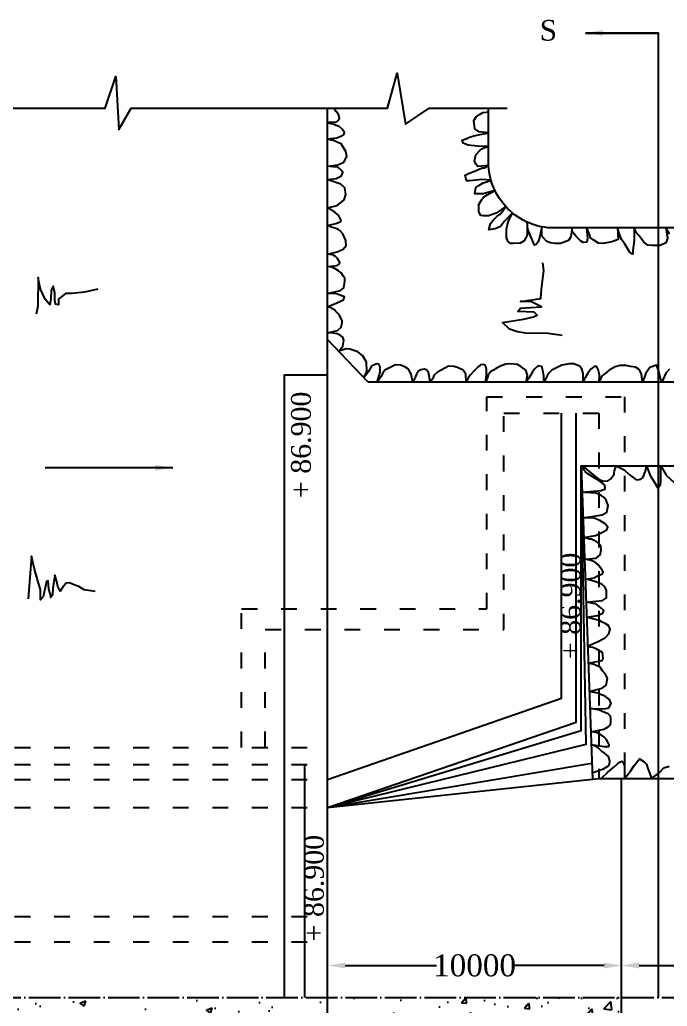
# Model space of a CAD drawing. Header units: millimetres. Extents: x -109570 to 262268, y -246061 to 108364.
# Drawn here: x 107356 to 122087, y 44414 to 66868 of the extents above; entities that cross this region are included whole.
import ezdxf

# ---------------------------------------------------------------- set-up
doc = ezdxf.new("R2010")
doc.units = ezdxf.units.MM
doc.header["$MEASUREMENT"] = 0
doc.header["$PDMODE"] = 33
doc.header["$PDSIZE"] = 500
doc.linetypes.add('ACAD_ISO03W100', pattern=[30, 12, -18])
doc.linetypes.add('ACAD_ISO04W100', pattern=[30, 24, -3, 0, -3])
for name, color, linetype in [('DIM', 5, 'Continuous'), ('DOT LINE', 3, 'ACAD_ISO03W100'), ('DWG. LINE', 1, 'Continuous'), ('HATCH', 2, 'Continuous'), ('TEXT', 7, 'Continuous')]:
    doc.layers.add(name, color=color, linetype=linetype)
doc.styles.get("Standard").update_dxf_attribs({"font": 'TIMES.TTF', "height": 500})
doc.dimstyles.get("Standard").update_dxf_attribs({"dimtxt": 500, "dimasz": 400, "dimexe": 0.18, "dimexo": 0.0625, "dimgap": 0.09, "dimtad": 0, "dimdec": 0, "dimzin": 0, "dimdsep": 46, "dimtxsty": 'Standard', "dimcen": 0.09, "dimse1": 1, "dimse2": 1, "dimclrd": 5, "dimclre": 5, "dimclrt": 4, "dimadec": 0, "dimazin": 0, "dimtfac": 1, "dimtdec": 0, "dimtofl": 0, "dimtmove": 0, "dimatfit": 3, "dimfxl": 1, "dimtolj": 1, "dimtzin": 0, "dimarcsym": 0})
pattern_1 = [(50, (0, 0), (1434.52, -125.504), [150, -1650]), (355, (0, 0), (-277.503, 1504.384), [120, -1320]), (100.4514, (119.5, -10.5), (1157.019, 1378.879), [127.48, -1402.284]), (46.1842, (0, 400), (2134.482, -331.038), [225, -2475]), (96.6356, (177.9, 372.4), (1869.325, 1948.236), [191.22, -2103.426]), (351.1842, (0, 400), (1869.324, 1948.237), [180, -1980]), (21, (200, 300), (1193.814, -805.238), [150, -1650]), (326, (200, 300), (486.63, 1450.3), [120, -1320]), (71.4514, (299.5, 232.9), (1680.445, 645.061), [127.48, -1402.284]), (37.5, (0, 0), (24.3197, 665.7877), [0, -1304, 0, -1340, 0, -1325]), (7.5, (0, 0), (526.139, 788.8234), [0, -764, 0, -1274, 0, -505]), (327.5, (-446, 0), (1067.6449, -45.1097), [0, -500, 0, -1560, 0, -2070]), (317.5, (-646, 0), (1166.3723, 200.21), [0, -650, 0, -1036, 0, -1470])]

# ---------------------------------------------------------------- blocks, each defined once
blk = doc.blocks.new('*D101')
at = {"layer": 'Defpoints', "color": 0}
for p in [(114357, 45222), (121049, 45342), (121049, 45088)]:
    blk.add_point(p, dxfattribs=at)
at = {"layer": 'DIM', "color": 5, "lineweight": -2}
for p, q in [((114757, 45342), (116837, 45342)), ((120649, 45342), (118570, 45342))]:
    blk.add_line(p, q, dxfattribs=at)
at = {"layer": 'DIM', "color": 5}
for points in [[(114757, 45408), (114757, 45275), (114357, 45342)], [(120649, 45408), (120649, 45275), (121049, 45342)]]:
    blk.add_solid(points, dxfattribs=at)
at = {"layer": 'DIM', "color": 4, "insert": (117703, 45342), "char_height": 500, "attachment_point": 5}
blk.add_mtext('\\A1;10000', dxfattribs=at)
blk = doc.blocks.new('*D102')
at = {"layer": 'Defpoints', "color": 0}
for p in [(131553, 45342), (131553, 45181), (121049, 45088)]:
    blk.add_point(p, dxfattribs=at)
at = {"layer": 'DIM', "color": 5, "lineweight": -2}
for p, q in [((121449, 45342), (125592, 45342)), ((131153, 45342), (127010, 45342))]:
    blk.add_line(p, q, dxfattribs=at)
at = {"layer": 'DIM', "color": 5}
for points in [[(121449, 45408), (121449, 45275), (121049, 45342)], [(131153, 45408), (131153, 45275), (131553, 45342)]]:
    blk.add_solid(points, dxfattribs=at)
at = {"layer": 'DIM', "color": 4, "insert": (126301, 45342), "char_height": 500, "attachment_point": 5}
blk.add_mtext('\\A1;6000', dxfattribs=at)

msp = doc.modelspace()

# ---------------------------------------------------------------- hatches: boundary and pattern name
at = {"layer": 'HATCH'}
h = msp.add_hatch(dxfattribs=at)
h.set_pattern_fill('AR-CONC', color=256, scale=200, style=0)
h.set_pattern_definition(pattern_1)
h.paths.add_polyline_path([(102754.7, 39325.3), (90542.6, 39325.3), (90542.6, 38590.9), (102754.7, 38590.9)])
h.paths.add_polyline_path([(102754.7, 40266.3), (90542.6, 40266.3), (90542.6, 39632.6), (102754.7, 39632.6)])
h.paths.add_polyline_path([(102754.7, 42781), (90542.6, 42781), (90542.6, 40266.3), (102754.7, 40266.3)])
h.paths.add_polyline_path([(102754.7, 43318.8), (90542.6, 43318.8), (90542.6, 42781), (102754.7, 42781)])
h.paths.add_polyline_path([(102754.7, 44614), (90542.6, 44614), (90542.6, 43318.8), (102754.7, 43318.8)])
h.paths.add_polyline_path([(105629, 39325.3), (102754.7, 39325.3), (102754.7, 38590.9), (105629, 38590.9)])
h.paths.add_polyline_path([(105629, 40266.3), (102754.7, 40266.3), (102754.7, 39632.6), (105629, 39632.6)])
h.paths.add_polyline_path([(105629, 42781), (102754.7, 42781), (102754.7, 40266.3), (105629, 40266.3)])
h.paths.add_polyline_path([(105629, 43318.8), (102754.7, 43318.8), (102754.7, 42781), (105629, 42781)])
h.paths.add_polyline_path([(105629, 44614), (102754.7, 44614), (102754.7, 43318.8), (105629, 43318.8)])
h.paths.add_polyline_path([(114356.8, 44614), (105629, 44614), (105629, 43318.8), (114356.8, 43318.8)])
h.paths.add_polyline_path([(114356.8, 43318.8), (105629, 43318.8), (105629, 42781), (114356.8, 42781)])
h.paths.add_polyline_path([(114356.8, 42781), (105629, 42781), (105629, 40266.3), (114285, 40266.3), (114356.8, 40791)])
h.paths.add_polyline_path([(114285, 40266.3), (105629, 40266.3), (105629, 39632.6), (114198.2, 39632.6)])
h.paths.add_polyline_path([(112952.9, 39325.3), (105629, 39325.3), (105629, 38590.9), (112502.2, 38590.9), (112502.2, 37429.9), (113879.7, 37306), (113941.6, 37758.1), (112952.9, 37805.9)])
h.paths.add_polyline_path([(96165.5, 40002), (96165.5, 41303.2), (96924.2, 41303.2), (96924.2, 40002)], flags=9)
h.paths.add_polyline_path([(96808.2, 40307.7), (96808.2, 41552.3), (97566.8, 41552.3), (97566.8, 40307.7)], flags=24)
h.paths.add_polyline_path([(94702.1, 40941.4), (94702.1, 42242.6), (95460.7, 42242.6), (95460.7, 40941.4)], flags=24)
h.paths.add_polyline_path([(95578, 40681.5), (95578, 42365.9), (96336.6, 42365.9), (96336.6, 40681.5)], flags=24)
h.paths.add_polyline_path([(95865.8, 43993.9), (95865.8, 45295), (96624.5, 45295), (96624.5, 43993.9)], flags=9)
h.paths.add_polyline_path([(94856.9, 43758), (94856.9, 45442.4), (95615.6, 45442.4), (95615.6, 43758)], flags=9)
h = msp.add_hatch(dxfattribs=at)
h.set_pattern_fill('AR-CONC', color=256, scale=200, style=0)
h.set_pattern_definition(pattern_1)
h.paths.add_polyline_path([(121049.3, 44614), (114356.8, 44614), (114356.8, 40266.3), (121049.3, 39346.1)])
h.paths.add_polyline_path([(115221.2, 41174.9), (115957.4, 41174.9), (115957.4, 41879.9), (115221.2, 41879.9)], flags=24)

# ---------------------------------------------------------------- linework, layer by layer
at = {"layer": 'DIM'}
msp.add_lwpolyline([(121887, 44614), (121887, 66565.4), (120227.6, 66565.4)], dxfattribs=at)
at = {"layer": 'DOT LINE', "ltscale": 30}
for points in [[(112402.4, 50304.3), (112402.4, 53462.2), (117980.1, 53462.2), (117980.1, 58288.4), (121117, 58288.4), (121117, 49600.5)], [(112943, 50304.3), (112943, 52988.6), (118369, 52988.6), (118369, 57916.3), (120528.3, 57916.3), (120528.3, 49600.5)], [(48737.9, 50304.3), (114356.8, 50304.3)], [(48737.9, 49920.2), (114356.8, 49920.2)], [(48737.9, 49574.5), (114356.8, 49574.5)], [(48737.9, 48940.8), (114356.8, 48940.8)], [(48737.9, 46457.7), (114356.8, 46457.7)], [(48737.9, 45881.5), (114356.8, 45881.5)]]:
    msp.add_lwpolyline(points, dxfattribs=at)
at = {"layer": 'DOT LINE', "linetype": 'ACAD_ISO04W100', "ltscale": 30}
msp.add_lwpolyline([(11252.8, 44614), (143766.5, 44614)], dxfattribs=at)
at = {"layer": 'DWG. LINE'}
for points in [[(104830.1, 64855.5), (109302.5, 64855.5), (109542.7, 65574.4), (109606.8, 64366.5), (109887, 64855.5), (115720.5, 64855.5), (115944.7, 65654.3), (116128.8, 64494.5), (116673.3, 64855.5), (118441.8, 64855.5)], [(114356.8, 39325.3), (114356.8, 64855.5)], [(115282.8, 58621.6), (114356.8, 59592.3)], [(113379.5, 44614), (113379.5, 58787.9), (114356.8, 58787.9)], [(114356.8, 49574.5), (119680.1, 51426.8), (119680.1, 57916.3)], [(114356.8, 48940.8), (120015.2, 50881.6), (120015.2, 57916.3)], [(114356.8, 48940.8), (120244.4, 50378.8), (120130.2, 56711.4), (120383.6, 49585.1)], [(113841.2, 44614), (113841.2, 49920.2)], [(114356.8, 48940.8), (120370.6, 49950.6)], [(90542.6, 38590.9), (112502.2, 38590.9), (112502.2, 37429.9), (117986.4, 36936.6), (117986.4, 32114.5), (121049.3, 32114.5), (121049.3, 49600.5)]]:
    msp.add_lwpolyline(points, dxfattribs=at)
for points in [[(114356.8, 48940.8), (120528.3, 49600.5), (137021.4, 49600.5, 0.2019177), (141566.2, 54504.1), (142021.4, 57127.6, 0.2645695), (137021.4, 62127.6), (119518.7, 62127.6, -0.4142136), (118018.7, 63627.6), (118018.7, 64855.5)], [(114356.8, 48940.8), (120130.2, 50690.6), (120130.2, 56711.4), (136276.2, 56711.4, 0.4142136), (137076.2, 57511.4), (137076.2, 57821.6, 0.4142136), (136276.2, 58621.6), (115282.8, 58621.6)]]:
    msp.add_lwpolyline(points, format="xyb", dxfattribs=at)
at = {"layer": 'HATCH'}
for points in [[(122140.6, 58915.4), (122057.5, 58823.7), (122022.5, 58753.8), (122000.7, 58701.4), (121959.1, 58621.6), (121923.9, 58743.5), (121884.6, 58892), (121838.7, 59005.5), (121690, 58953.1), (121637.6, 58876.7), (121602.6, 58822.1), (121574.2, 58758.8), (121526.1, 58621.6), (121503.5, 58809), (121444.4, 58905.1), (121361.4, 58957.5), (121249.9, 58972.8), (121151.5, 58994.6), (121018.2, 58994.6), (120900.1, 58966.2), (120764.2, 58889.5), (120670.2, 58810.9), (120595.9, 58760.7), (120541.3, 58621.6), (120547.3, 58786.9), (120516.7, 58904.8), (120486.1, 58970.3), (120440.1, 58981.2), (120354.9, 58922.3), (120315.5, 58878.6), (120271.8, 58806.5), (120219.4, 58717), (120204.1, 58690.8), (120175.6, 58621.6), (120172.8, 58819.5), (120140, 58924.4), (120089.7, 58985.5), (119958.6, 59033.6), (119855.8, 59033.6), (119691.9, 59005.2), (119458, 58891.6), (119396.8, 58830.5), (119353, 58760.6), (119322.4, 58699.4), (119280.9, 58621.6), (119275.8, 58760.6), (119258.3, 58885), (119229.9, 58972.4), (119149, 58989.9), (119111.8, 58963.7), (119070.3, 58913.4), (119024.4, 58854.5), (118961, 58747.4), (118937, 58712.5), (118875.8, 58621.6), (118905.6, 58775.8), (118866.3, 58889.4), (118759.1, 58978.9), (118682.6, 59020.4), (118525.2, 59035.7), (118415.9, 59024.8), (118306.6, 58989.8), (118214.8, 58948.3), (118131.8, 58889.4), (118066.2, 58852.3), (118013.7, 58778), (117994, 58723.4), (117950.3, 58621.6), (117973.7, 58775.8), (117973.7, 58904.7), (117960.6, 58978.9), (117925.6, 59011.7), (117895, 59020.4), (117838.2, 59013.9), (117774.8, 58963.7), (117683, 58869.7), (117608.7, 58786.8), (117564.9, 58732.2), (117540.9, 58681.9), (117512.5, 58621.6), (117503.2, 58797.7), (117446.4, 58891.6), (117313, 58950.5), (117227.8, 58978.9), (117111.9, 58981.1), (116856.2, 58850.1), (116779.7, 58769.3), (116755.6, 58703.8), (116696.6, 58621.6), (116680.6, 58725.6), (116656.5, 58839.2), (116608.4, 58900.3), (116558.1, 58911.3), (116481.6, 58896), (116424.8, 58867.6), (116383.3, 58797.7), (116357, 58745.3), (116335.2, 58695), (116300.2, 58621.6), (116258.2, 58799.8), (116199.2, 58913.4), (116120.5, 58970.2), (116019.9, 59007.3), (115901.9, 59011.7), (115661.4, 58893.7), (115606.8, 58815.1), (115578.4, 58745.2), (115490.9, 58621.6), (115554.3, 58843.5), (115558.7, 58968), (115528.1, 59029.2), (115475.6, 59037.9), (115359.8, 58983.3), (115292, 58858.8), (115239.5, 58788.9), (115187.4, 58721.6), (115250, 58861.7), (115241.2, 59073.5), (115160.4, 59217.6), (115044.5, 59309.4), (114865.2, 59370.5), (114782.2, 59374.9), (114613.8, 59322.9), (114705, 59437.9), (114729, 59571.1), (114702.8, 59643.2), (114650.3, 59682.5), (114573.8, 59715.2), (114486.4, 59732.7), (114466.7, 59743.6), (114356.8, 59741.4), (114584.8, 59792.1), (114667.8, 59870.7), (114691.9, 59975.5), (114691.9, 60012.7), (114635, 60128.4), (114595.7, 60183), (114547.6, 60228.9), (114527.9, 60255.1), (114414.3, 60320.6), (114356.8, 60333.7), (114571.7, 60424.3), (114718.2, 60494.2), (114746.6, 60564), (114626.4, 60607.7), (114530.2, 60638.3), (114436.2, 60638.3), (114350.9, 60636.1), (114652.7, 60704.4), (114731.4, 60765.6), (114755.4, 60916.2), (114755.4, 60986.1), (114722.6, 61021.1), (114668, 61106.3), (114609, 61152.1), (114549.9, 61187.1), (114510.6, 61211.1), (114440.6, 61237.3), (114356.8, 61248.2), (114574, 61277.6), (114628.6, 61308.2), (114637.4, 61345.3), (114584.9, 61434.9), (114536.8, 61478.5), (114499.6, 61504.7), (114466.9, 61513.5), (114410, 61526.6), (114356.8, 61533.1), (114578.4, 61584.1), (114711.7, 61643), (114781.7, 61732.6), (114777.3, 61843.9), (114703, 61994.6), (114641.8, 62062.3), (114591.5, 62097.3), (114499.7, 62130), (114466.9, 62141), (114356.8, 62184.6), (114545.6, 62231.7), (114641.8, 62268.9), (114668, 62295.1), (114611.2, 62419.5), (114587.1, 62437), (114521.6, 62485.1), (114473.5, 62517.8), (114453.8, 62530.9), (114356.8, 62587.7), (114578.4, 62641.1), (114733.6, 62765.6), (114777.3, 62890.1), (114753.3, 63038.6), (114663.7, 63123.7), (114571.8, 63158.7), (114484.4, 63187.1), (114431.9, 63204.5), (114356.8, 63230.7), (114552.2, 63254), (114679, 63313), (114705.2, 63389.4), (114679, 63439.6), (114630.9, 63478.9), (114589.3, 63511.7), (114525.9, 63522.6), (114484.4, 63522.6), (114447.2, 63527), (114423.2, 63529.2), (114356.8, 63537.9), (114591.5, 63564.9), (114731.4, 63626.1), (114797, 63754.9), (114777.3, 63868.5), (114668, 64041), (114591.5, 64075.9), (114515, 64108.7), (114469.1, 64128.4), (114431.9, 64128.4), (114356.8, 64156.8), (114567.6, 64177.1), (114676.9, 64225.2), (114729.3, 64257.9), (114744.6, 64299.4), (114692.2, 64375.9), (114622.2, 64434.8), (114552.3, 64463.2), (114512.9, 64482.9), (114432, 64498.2), (114412.4, 64506.9), (114356.8, 64533.1), (114558.8, 64544.7), (114604.7, 64575.2), (114626.6, 64623.3), (114617.8, 64693.2), (114578.5, 64765.2), (114550.1, 64787.1), (114523.8, 64826.4), (114497.6, 64859.2)], [(122138.7, 61988.1), (122054.9, 62127.6), (122090.3, 61890.8), (122053.4, 61786.9), (121926, 61730), (121751.7, 61730), (121647.8, 61733.4), (121553.9, 61807), (121490.2, 61890.8), (121443.3, 61954.4), (121382.9, 62021.4), (121332.6, 62127.6), (121332.6, 61840.5), (121305.8, 61612.8), (121302.5, 61532.4), (121282.4, 61539.1), (121228.7, 61582.6), (121111.4, 61776.9), (121047.7, 61864), (121000.8, 61984.5), (120953.8, 62127.6), (120969.9, 61863.9), (120829.1, 61810.3), (120627.9, 61776.8), (120520.7, 61783.5), (120413.4, 61847.1), (120343, 61900.7), (120322.9, 61954.3), (120309.5, 61991.1), (120282.6, 62074.9), (120249.1, 62127.6), (120275.9, 61890.7), (120255.8, 61803.6), (120175.4, 61800.2), (120115, 61837.1), (120031.2, 61917.4), (119987.6, 61971), (119920.6, 62051.4), (119920.6, 62127.6), (119889.7, 61927.1), (119842.8, 61843.4), (119658.4, 61776.4), (119527.7, 61776.4), (119427.1, 61786.5), (119346.7, 61823.3), (119239.4, 61930.5), (119236, 61984.1), (119236, 62017.6), (119233.4, 62155), (119185.3, 61934.3), (119151.8, 61813.7), (119101.5, 61750.1), (119067.9, 61740), (118997.6, 61894.1), (118937.2, 62038.1), (118913.7, 62095), (118901, 62260.7), (118897, 61967.8), (118833.3, 61837.1), (118739.4, 61783.6), (118585.2, 61773.5), (118518.2, 61776.9), (118457.8, 61827.1), (118431, 61914.2), (118431, 62091.7), (118447.8, 62178.7), (118477.9, 62282.6), (118565.7, 62469.2), (118380.6, 62280.7), (118296.8, 62160.1), (118172.7, 62109.9), (118025.2, 62086.4), (118068.8, 62227.1), (118129.2, 62304.1), (118213, 62387.9), (118283.4, 62444.8), (118330.3, 62498.4), (118411.7, 62615.4), (118192.8, 62464.9), (118018.5, 62404.6), (117904.6, 62401.3), (117847.6, 62414.7), (117804, 62498.4), (117800.6, 62662.5), (117867.7, 62779.7), (117904.6, 62829.9), (117988.4, 62880.2), (118165.7, 62979.9), (117897.8, 62908.3), (117790.6, 62904.9), (117710.1, 62908.3), (117733.6, 63052.3), (117797.3, 63095.8), (117901.2, 63152.8), (117981.6, 63176.2), (118075.7, 63217.9), (117870.3, 63227.7), (117598.7, 63197.6), (117518.3, 63197.6), (117488.1, 63328.2), (117568.6, 63371.7), (117726.1, 63428.6), (117873.6, 63499), (117930.6, 63499), (118020.9, 63546.6), (117776.4, 63529.9), (117732.8, 63576.8), (117702.6, 63653.8), (117732.8, 63791.1), (117830, 63901.6), (117870.3, 63928.4), (117913.8, 63951.9), (118018.7, 63985.4), (117766.4, 63986.3), (117558.6, 64016.5), (117441.2, 64060), (117421.1, 64127), (117508.3, 64157.1), (117608.8, 64200.7), (117716.1, 64230.8), (117833.4, 64257.6), (118018.7, 64291.1), (117806.9, 64315.3), (117706.3, 64385.7), (117686.2, 64573.2), (117736.5, 64656.9), (117813.6, 64707.2), (117894, 64754.1), (117964.4, 64764.1), (118018.7, 64774.2)], [(119699.8, 59683.7), (119379.6, 59724.2), (118864.5, 59731.5), (118680.5, 59764.6), (118496.5, 59827.1), (118338.3, 59977.8), (118816.8, 60056.1), (119044.9, 60107.6), (119125.9, 60140.7), (119055.9, 60214.2), (118879.3, 60221.5), (118684.3, 60225.2), (118750.5, 60306.1), (118978.7, 60320.8), (119228.9, 60335.5), (119228.9, 60335.5), (118986, 60453.1), (118835.2, 60453.1), (118746.8, 60453.1), (119214.2, 60523), (119229.1, 60737.7), (119280.6, 61156.8), (119254.9, 61336.9)], [(109132.9, 60735.1), (108826.7, 60665.7), (108552, 60637.3), (108397.3, 60634.2), (108236.3, 60508), (108236.3, 60381.9), (108170, 60394.5), (108157.4, 60492.3), (108157.4, 60656.3), (108116.3, 60801.3), (108069, 60703.6), (108059.5, 60517.5), (108040.6, 60378.7), (107934.2, 60508.4), (107826.8, 60735.5), (107785.8, 60949.9), (107773.2, 60997.3), (107766.9, 60350.7), (107725.8, 60167.7)], [(120378.5, 49727.6), (120639.7, 49819.8), (120738.9, 49876.8), (120773.7, 49926.3), (120783.6, 50003.2), (120748.8, 50102.3), (120696.7, 50144.5), (120657, 50174.2), (120609.9, 50204), (120520.6, 50285.8), (120490.8, 50313), (120448.6, 50335.4), (120355.6, 50372.1), (120642.1, 50329.3), (120756.3, 50329.3), (120763.7, 50364), (120729, 50440.8), (120694.3, 50492.9), (120642.1, 50547.4), (120565.2, 50599.5), (120513.1, 50624.3), (120466, 50644.1), (120345.3, 50661), (120654.5, 50724.2), (120743.9, 50771.3), (120798.5, 50820.9), (120805.9, 50897.7), (120805.9, 50959.7), (120793.5, 51019.2), (120743.9, 51066.3), (120647.1, 51110.9), (120520.6, 51158), (120463.5, 51165.4), (120354.3, 51187.7), (120326.6, 51188.3), (120657, 51183.6), (120756.3, 51208.4), (120808.4, 51305), (120776.1, 51396.8), (120691.7, 51453.8), (120634.7, 51488.5), (120567.7, 51510.8), (120518.1, 51538.1), (120468.4, 51548), (120312.7, 51579.4), (120607.3, 51655.3), (120696.6, 51724.7), (120723.9, 51880.8), (120671.8, 51977.5), (120617.2, 52051.9), (120560.2, 52128.7), (120488.2, 52163.4), (120423.7, 52190.7), (120289.9, 52219.6), (120604.7, 52286.2), (120629.6, 52325.9), (120614.7, 52467.2), (120468.3, 52546.5), (120393.8, 52578.7), (120331.8, 52588.6), (120275.9, 52613.1), (120530.4, 52723.2), (120679.3, 52809.9), (120761.1, 52889.3), (120786, 52995.9), (120751.2, 53077.7), (120674.3, 53122.3), (120604.8, 53159.5), (120542.8, 53194.2), (120478.3, 53209), (120252.6, 53267.7), (120503.1, 53311.7), (120622.2, 53363.8), (120642, 53423.3), (120577.5, 53480.3), (120503.1, 53539.8), (120443.5, 53572), (120403.8, 53584.4), (120336.8, 53596.8), (120240.3, 53614), (120612.3, 53647), (120704.1, 53711.5), (120706.6, 53877.6), (120669.3, 53959.4), (120602.3, 54018.8), (120498.1, 54058.5), (120436.1, 54083.3), (120284.7, 54125.4), (120221.9, 54130.5), (120415.9, 54163.8), (120528.3, 54225.8), (120599.5, 54248.1), (120631.8, 54297.7), (120599.5, 54354.7), (120537.5, 54434), (120505.2, 54471.2), (120465.5, 54505.9), (120406, 54538.1), (120356.4, 54557.9), (120217.4, 54590.2), (120473, 54613.4), (120559.8, 54690.2), (120584.6, 54796.8), (120574.7, 54883.6), (120517.6, 54962.9), (120473, 54990.2), (120406, 55024.9), (120376.2, 55042.2), (120316.7, 55047.2), (120188.1, 55081.5), (120458.2, 55129.6), (120617, 55206.5), (120713.7, 55258.5), (120733.6, 55315.6), (120674, 55394.9), (120554.9, 55471.7), (120480.5, 55503.9), (120406.1, 55533.7), (120349, 55533.7), (120172.1, 55533.2), (120609.5, 55596.7), (120713.7, 55661.2), (120741, 55814.9), (120698.9, 55936.3), (120649.2, 55995.8), (120584.7, 56038), (120473.1, 56092.5), (120215, 56107.4), (120151.4, 56114.5), (120584.8, 56150.6), (120676.6, 56187.8), (120669.2, 56277), (120574.9, 56351.4), (120495.5, 56405.9), (120376.4, 56470.3), (120279.6, 56532.3), (120222.6, 56586.8), (120200.2, 56614.1), (120155.6, 56711.4), (120396.2, 56515), (120535.2, 56400.9), (120636.9, 56363.7), (120736.2, 56373.7), (120803.2, 56420.8), (120877.6, 56522.4), (120882.6, 56557.1), (120887.5, 56601.7), (120927.2, 56711.4), (121106.4, 56624.3), (121223, 56520.2), (121369.4, 56401.2), (121406.6, 56393.8), (121488.5, 56408.7), (121530.7, 56443.4), (121555.5, 56492.9), (121572.9, 56537.6), (121590.2, 56589.6), (121617.5, 56711.4), (121695.1, 56495.4), (121791.9, 56349.1), (121861.4, 56220.2), (121876.3, 56205.3), (121933.3, 56292.1), (121940.8, 56354.1), (121940.8, 56460.7), (121940.8, 56520.2), (121940.8, 56671.4), (121940.8, 56711.4), (122060.6, 56503.2), (122246.7, 56334.6)], [(109073.6, 53855.8), (108824, 53895), (108703.4, 53964.7), (108570.1, 54015.5), (108490.8, 54050.3), (108411.4, 54044), (108325.7, 53948.9), (108271.8, 53860.1), (108271.8, 53860.1), (108224.2, 53964.7), (108202, 54082), (108154.4, 54227.9), (108109.9, 53929.8), (108103.6, 53771.3), (108052.8, 53714.2), (108069.4, 53732.9), (108014.7, 53910.8), (107998.8, 54097.9), (107963.9, 54078.9), (107890.9, 53736.4), (107824.3, 53666.7), (107824.3, 53891.8), (107687.8, 54364.2), (107620.7, 54659.9), (107550.9, 53689.7)], [(120586.9, 49600.5), (120736.2, 49741.5), (120868.6, 49853.4), (120955.1, 49934.7), (121006, 49966.9), (121055.2, 49990.7), (121087.4, 49965.2), (121117, 49887.3), (121117, 49600.5), (121249.9, 49764.2), (121331.2, 49896.8), (121453.2, 50048.6), (121558.1, 49978.1), (121611.6, 49922.5), (121639.4, 49845.5), (121665.1, 49766.4), (121705.8, 49670.1), (121727.2, 49600.5), (121905.6, 49729.1), (122012.6, 49842.5), (122132.4, 49876.7)]]:
    msp.add_lwpolyline(points, dxfattribs=at)

# ---------------------------------------------------------------- texts
at = {"layer": 'TEXT'}
msp.add_text('S', height=470, dxfattribs=at).set_placement((119185, 66392.5))
for p in [(113978.6, 55981.2), (120110, 52316.1), (114272.8, 45891.9)]:
    msp.add_text('+ 86.900', height=450, rotation=90, dxfattribs=at).set_placement(p)

# ---------------------------------------------------------------- dimensions: what is measured, and where the dimension line sits
at = {"layer": 'DIM'}
dim = msp.add_linear_dim(base=(121049.3, 45341.6), p1=(114356.8, 45221.7), p2=(121049.3, 45088.4), text='10000', dimstyle='Standard', dxfattribs=at)
dim.commit()
dim.dimension.update_dxf_attribs({"geometry": '*D101', "text_midpoint": (117703.1, 45341.6)})
dim = msp.add_linear_dim(base=(131552.8, 45341.6), p1=(121049.3, 45088.4), p2=(131552.8, 45180.6), text='6000', dimstyle='Standard', override={"dimtmove": 1}, dxfattribs=at)
dim.commit()
dim.dimension.update_dxf_attribs({"geometry": '*D102', "text_midpoint": (126301, 45341.6)})

# ---------------------------------------------------------------- leaders
for points in [[(120227.6, 66565.4), (121887, 66565.4)], [(110841.3, 56670.7), (107932.2, 56670.7)]]:
    msp.add_leader(points, dimstyle='Standard', override={"dimgap": 0.09, "dimtad": 0}, dxfattribs=at)

doc.saveas('drawing.dxf')
